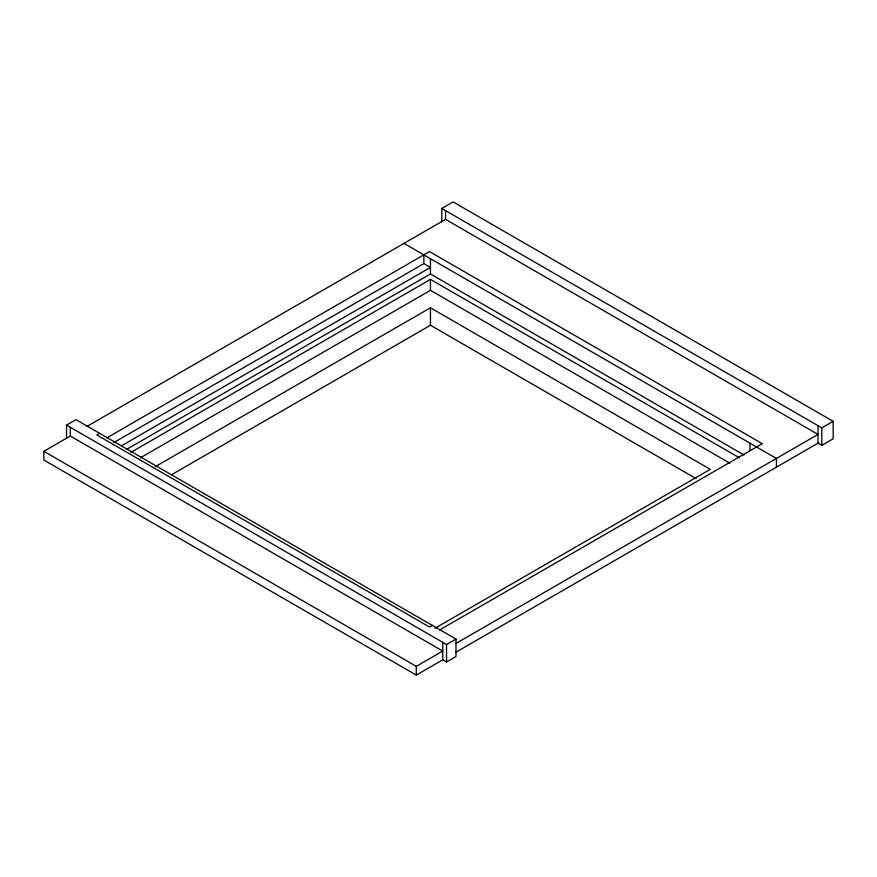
<?xml version="1.0" encoding="UTF-8"?>
<svg xmlns="http://www.w3.org/2000/svg" width="877" height="877" viewBox="0 0 877 877"><rect width="100%" height="100%" fill="white"/><g stroke="black" fill="none" stroke-linecap="round" stroke-linejoin="round"><path stroke-width="1.32" d="M66.542 438.555L66.542 425.126L75.992 419.666L455.996 639.059L455.996 656.522L446.546 661.982L442.764 659.8L416.29 675.082L43.85 460.052L43.85 451.315L70.313 436.033L442.764 651.063L416.29 666.345L43.85 451.315M441.8 221.903L441.8 208.463L453.146 201.918L833.15 421.311L833.15 438.774L821.804 445.33L818.022 443.148L455.766 652.291M86.867 426.485L445.582 219.382L818.022 434.411L455.766 643.565M99.627 433.315L96.788 434.948L429.533 627.055L432.361 625.422M106.72 437.941L429.511 251.578L762.256 443.685L439.465 630.048M113.824 442.578L423.843 263.593L430.454 267.408L121.618 445.713M126.354 449.528L430.454 273.964L744.047 455.01M130.826 452.4L430.454 279.412L739.333 457.739M140.309 457.849L430.454 290.331L729.861 463.188M155.174 466.728L430.454 307.794L710.26 469.338L434.981 628.272M171.782 474.6L430.454 325.257L696.031 478.59M66.542 425.126L446.546 644.518L455.996 639.059M441.8 208.463L821.804 427.866L833.15 421.311M403.99 243.4L776.43 458.43L776.43 467.156M821.804 427.866L821.804 445.33M818.022 425.685L818.022 443.148M749.967 443.148L749.967 450.625M446.546 644.518L446.546 661.982M445.582 210.655L445.582 219.382M442.764 642.337L442.764 659.8M430.454 258.682L430.454 273.964M430.454 279.412L430.454 290.331M430.454 307.794L430.454 325.257M423.843 254.856L423.843 263.593M416.29 666.345L416.29 675.082M70.313 427.307L70.313 436.033"/></g></svg>
